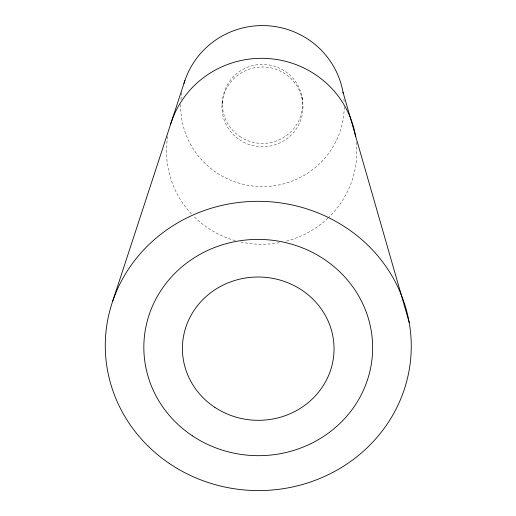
<?xml version="1.0" encoding="UTF-8"?>
<svg xmlns="http://www.w3.org/2000/svg" width="516" height="516" viewBox="0 0 516 516"><rect width="100%" height="100%" fill="white"/><g stroke="black" fill="none" stroke-linecap="round" stroke-linejoin="round"><path stroke-width="0.39" stroke-dasharray="2.58 1.94" d="M222.009 104.219L222.493 101.265M301.931 96.769L302.305 99.678M356.375 142.3A95.157 92.983 1 0 1 328.402 217.649M327.834 218.191A95.157 92.983 1 0 1 286.167 241.172M279.246 242.701A95.157 92.983 1 0 1 239.959 241.817M235.348 240.637A95.157 92.983 1 0 1 193.61 216.236M191.436 213.979A95.157 92.983 1 0 1 167.842 135.747M344.224 106.851A81.767 80.502 1 0 1 260.832 186.566A81.767 80.502 1 0 1 180.735 103.548M180.948 99.685A81.767 80.502 1 0 1 181.961 91.925M343.908 99.008A81.767 80.502 1 0 1 344.166 102.929M239.759 136.424A40.093 39.493 1 0 0 302.466 107.07A40.093 39.493 1 0 0 245.274 68.241A40.093 39.493 1 0 0 239.759 136.424M239.456 139.733A40.525 39.9 1 0 0 302.847 110.082A40.525 39.9 1 0 0 245.042 70.847A40.525 39.9 1 0 0 239.456 139.733"/><path stroke-width="0.77" d="M112.598 301.499L184.902 80.548M342.966 92.048L409.188 322.468M170.615 124.221A95.157 92.983 1 0 1 268.223 58.54A95.157 92.983 1 0 1 355.659 136.843M183.96 83.521A81.767 80.502 1 0 1 267.649 25.742A81.767 80.502 1 0 1 343.23 93.577M169.287 463.439A152.994 144.628 1 0 0 410.543 360.265A152.994 144.628 1 0 0 194.99 214.153A152.994 144.628 1 0 0 169.287 463.439M192.287 435.768A114.397 108.128 1 0 0 372.171 357.569A114.397 108.128 1 0 0 210.276 249.28A114.397 108.128 1 0 0 192.287 435.768M214.901 407.388A75.82 71.659 1 0 0 333.775 354.866A75.82 71.659 1 0 0 226.008 283.742A75.82 71.659 1 0 0 214.901 407.388"/></g></svg>
